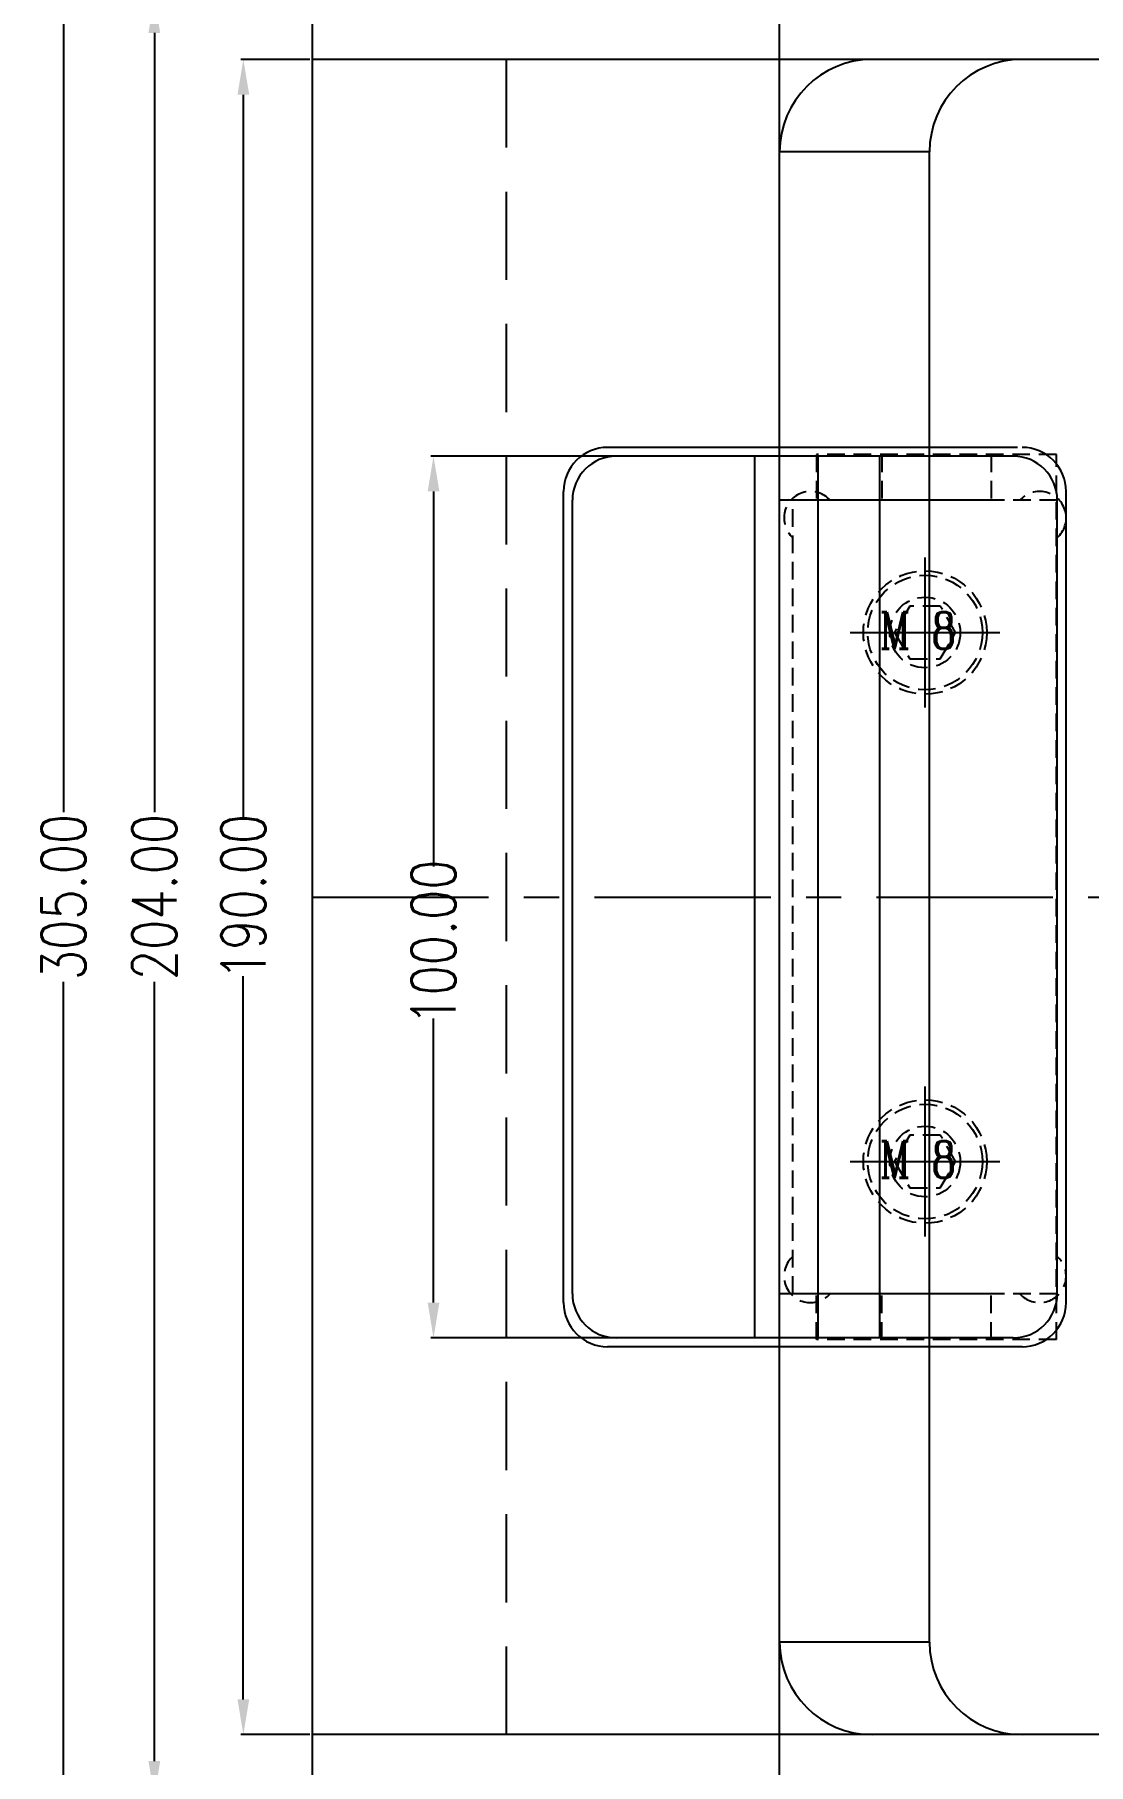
# Model space of a CAD drawing. Header units: millimetres. Extents: x 21466 to 22834, y -21631 to -20664.
# Drawn here: x 22383.5 to 22503.1, y -21028.9 to -20832.7 of the extents above; entities that cross this region are included whole.
import ezdxf

# ---------------------------------------------------------------- set-up
doc = ezdxf.new("R2010")
doc.units = ezdxf.units.MM
doc.header["$LTSCALE"] = 8
for name, pattern in [('CENTER', [2, 1.25, -0.25, 0.25, -0.25]), ('CENTER2', [1.125, 0.75, -0.125, 0.125, -0.125]), ('HIDDEN', [0.375, 0.25, -0.125])]:
    doc.linetypes.add(name, pattern=pattern)
doc.layers.get('DEFPOINTS').update_dxf_attribs({"color": 6})
for name, color, linetype in [('CL', 1, 'Continuous'), ('SCREW', 52, 'HIDDEN'), ('SILDE', 6, 'Continuous'), ('SLIDE', 6, 'Continuous')]:
    doc.layers.add(name, color=color, linetype=linetype)
doc.layers.add('dim', color=3, linetype='Continuous', lineweight=15)
doc.styles.add('ROMANC', font='RomanC.ttf', dxfattribs={"width": 0.8, "height": 7})
doc.styles.get("Standard").update_dxf_attribs({"font": 'txt.shx', "width": 0.8, "bigfont": 'chineset.shx'})
doc.dimstyles.new('ISO-25', dxfattribs={"dimtxt": 5, "dimasz": 4, "dimexe": 0.3, "dimexo": 0.3, "dimtad": 0, "dimzin": 1, "dimdsep": 46, "dimtxsty": 'Standard', "dimcen": 0, "dimclrd": 3, "dimclre": 3, "dimclrt": 3, "dimazin": 0, "dimtfac": 1, "dimtofl": 0, "dimtmove": 0, "dimatfit": 0, "dimfxl": 0, "dimarcsym": 0})

# ---------------------------------------------------------------- blocks, each defined once
blk = doc.blocks.new('*D25829')
at = {"layer": 'DEFPOINTS', "color": 0}
for p in [(22428.79, -20880.53), (22451.31, -20880.53), (22451.31, -20980.53)]:
    blk.add_point(p, dxfattribs=at)
at = {"layer": 'dim', "color": 3, "lineweight": -2}
for p, q in [((22451.01, -20880.53), (22428.49, -20880.53)), ((22428.79, -20884.53), (22428.79, -20927.07)), ((22428.79, -20976.53), (22428.79, -20944.32)), ((22451.01, -20980.53), (22428.49, -20980.53))]:
    blk.add_line(p, q, dxfattribs=at)
at = {"layer": 'dim', "color": 3}
for points in [[(22429.46, -20884.53), (22428.13, -20884.53), (22428.79, -20880.53)], [(22428.13, -20976.53), (22429.46, -20976.53), (22428.79, -20980.53)]]:
    blk.add_solid(points, dxfattribs=at)
at = {"layer": 'dim', "color": 3, "insert": (22428.79, -20935.7), "char_height": 5, "attachment_point": 5, "rotation": 90}
blk.add_mtext('100.00', dxfattribs=at)
blk = doc.blocks.new('*D25830')
at = {"layer": 'DEFPOINTS', "color": 0}
for p in [(22407.22, -20835.53), (22415.05, -20835.53), (22415.05, -21025.53)]:
    blk.add_point(p, dxfattribs=at)
at = {"layer": 'dim', "color": 3, "lineweight": -2}
for p, q in [((22414.75, -20835.53), (22406.92, -20835.53)), ((22407.22, -20839.53), (22407.22, -20921.57)), ((22407.22, -21021.53), (22407.22, -20939.49)), ((22414.75, -21025.53), (22406.92, -21025.53))]:
    blk.add_line(p, q, dxfattribs=at)
at = {"layer": 'dim', "color": 3}
for points in [[(22407.89, -20839.53), (22406.56, -20839.53), (22407.22, -20835.53)], [(22406.56, -21021.53), (22407.89, -21021.53), (22407.22, -21025.53)]]:
    blk.add_solid(points, dxfattribs=at)
at = {"layer": 'dim', "color": 3, "insert": (22407.22, -20930.53), "char_height": 5, "attachment_point": 5, "rotation": 90}
blk.add_mtext('190.00', dxfattribs=at)
blk = doc.blocks.new('*D25831')
at = {"layer": 'DEFPOINTS', "color": 0}
for p in [(22415.05, -20828.53), (22397.13, -21032.53), (22415.05, -21032.53)]:
    blk.add_point(p, dxfattribs=at)
at = {"layer": 'dim', "color": 3, "lineweight": -2}
for p, q in [((22414.75, -20828.53), (22396.83, -20828.53)), ((22397.13, -20832.53), (22397.13, -20920.91)), ((22397.13, -21028.53), (22397.13, -20940.16)), ((22414.75, -21032.53), (22396.83, -21032.53))]:
    blk.add_line(p, q, dxfattribs=at)
at = {"layer": 'dim', "color": 3}
for points in [[(22397.79, -20832.53), (22396.46, -20832.53), (22397.13, -20828.53)], [(22396.46, -21028.53), (22397.79, -21028.53), (22397.13, -21032.53)]]:
    blk.add_solid(points, dxfattribs=at)
at = {"layer": 'dim', "color": 3, "insert": (22397.13, -20930.53), "char_height": 5, "attachment_point": 5, "rotation": 90}
blk.add_mtext('204.00', dxfattribs=at)
blk = doc.blocks.new('*D25832')
at = {"layer": 'DEFPOINTS', "color": 0}
for p in [(22415.05, -21025.53), (22407.22, -21050.53), (22415.05, -21050.53)]:
    blk.add_point(p, dxfattribs=at)
at = {"layer": 'dim', "color": 3, "lineweight": -2}
for p, q in [((22407.22, -21021.53), (22407.22, -21017.53)), ((22414.75, -21025.53), (22406.92, -21025.53)), ((22414.75, -21050.53), (22406.92, -21050.53)), ((22407.22, -21054.53), (22407.22, -21058.53))]:
    blk.add_line(p, q, dxfattribs=at)
at = {"layer": 'dim', "color": 3}
for points in [[(22406.56, -21021.53), (22407.89, -21021.53), (22407.22, -21025.53)], [(22407.89, -21054.53), (22406.56, -21054.53), (22407.22, -21050.53)]]:
    blk.add_solid(points, dxfattribs=at)
at = {"layer": 'dim', "color": 3, "insert": (22407.22, -21066.49), "char_height": 5, "attachment_point": 5, "rotation": 90}
blk.add_mtext('25.00', dxfattribs=at)
blk = doc.blocks.new('cb_8')
at = {"linetype": 'HIDDEN'}
blk.add_circle((0, 0), 7, dxfattribs=at)
at = {"layer": 'SCREW', "linetype": 'CENTER2', "ltscale": 5}
for p, q in [((0, -8.5), (0, 8.5)), ((-8.5, 0), (8.5, 0))]:
    blk.add_line(p, q, dxfattribs=at)
at = {"layer": 'SCREW'}
blk.add_lwpolyline([(-1.73, 3), (-3.46, 0), (-1.73, -3), (1.73, -3), (3.46, 0), (1.73, 3)], close=True, dxfattribs=at)
for radius in [6.5, 4]:
    blk.add_circle((0, 0), radius, dxfattribs=at)
at = {"layer": 'dim', "style": 'ROMANC', "width": 0.8}
blk.add_text('M 8', height=4.186, dxfattribs=at).set_placement((-5.2, -1.86))
blk = doc.blocks.new('*D27062')
at = {"layer": 'DEFPOINTS', "color": 0}
for p in [(22495.05, -20778.03), (22386.83, -21083.03), (22495.05, -21083.03)]:
    blk.add_point(p, dxfattribs=at)
at = {"layer": 'dim', "color": 3, "lineweight": -2}
for p, q in [((22494.75, -20778.03), (22386.53, -20778.03)), ((22386.83, -20782.03), (22386.83, -20920.91)), ((22386.83, -21079.03), (22386.83, -20940.16)), ((22494.75, -21083.03), (22386.53, -21083.03))]:
    blk.add_line(p, q, dxfattribs=at)
at = {"layer": 'dim', "color": 3}
for points in [[(22387.49, -20782.03), (22386.16, -20782.03), (22386.83, -20778.03)], [(22386.16, -21079.03), (22387.49, -21079.03), (22386.83, -21083.03)]]:
    blk.add_solid(points, dxfattribs=at)
at = {"layer": 'dim', "color": 3, "insert": (22386.83, -20930.53), "char_height": 5, "attachment_point": 5, "rotation": 90}
blk.add_mtext('305.00', dxfattribs=at)

msp = doc.modelspace()

# ---------------------------------------------------------------- linework, layer by layer
for p, q in [((22415.045, -20732.532), (22415.045, -21128.532)), ((22495.045, -20879.532), (22448.545, -20879.532)), ((22443.545, -20976.532), (22443.545, -20884.532)), ((22500.545, -20976.532), (22500.545, -20884.532)), ((22495.545, -20981.532), (22448.545, -20981.532))]:
    msp.add_line(p, q)
at = {"color": 8, "linetype": 'HIDDEN', "ltscale": 5}
msp.add_line((22437.045, -20820.532), (22437.045, -21040.532), dxfattribs=at)
for centre, start, end in [((22448.545, -20884.532), 90, 180), ((22495.545, -20884.532), 0, 90), ((22448.545, -20976.532), 180, 270), ((22495.545, -20976.532), 270, 0)]:
    msp.add_arc(centre, 5, start, end)
at = {"layer": 'CL', "color": 7, "linetype": 'CENTER', "ltscale": 2}
msp.add_line((22415.045, -20930.532), (22765.045, -20930.532), dxfattribs=at)
at = {"layer": 'SILDE', "color": 181}
for p, q in [((22494.545, -20880.532), (22449.545, -20880.532)), ((22444.545, -20975.532), (22444.545, -20885.532)), ((22499.545, -20975.532), (22499.545, -20885.532)), ((22494.545, -20980.532), (22449.545, -20980.532))]:
    msp.add_line(p, q, dxfattribs=at)
at = {"layer": 'SILDE', "color": 181, "linetype": 'ByBlock'}
for p, q in [((22465.225, -20980.532), (22465.225, -20880.532)), ((22472.435, -20980.532), (22472.435, -20880.532)), ((22479.415, -20980.532), (22479.415, -20880.532))]:
    msp.add_line(p, q, dxfattribs=at)
at = {"layer": 'SILDE', "color": 181, "linetype": 'HIDDEN'}
for p, q in [((22469.545, -20975.532), (22469.545, -20885.532)), ((22499.545, -20885.532), (22469.545, -20885.532)), ((22499.545, -20975.532), (22499.545, -20885.532)), ((22499.545, -20975.532), (22469.545, -20975.532))]:
    msp.add_line(p, q, dxfattribs=at)
at = {"layer": 'SILDE', "color": 181}
for centre, start, end in [((22449.545, -20885.532), 90, 180), ((22494.545, -20885.532), 0, 90), ((22449.545, -20975.532), 180, 270), ((22494.545, -20975.532), 270, 0)]:
    msp.add_arc(centre, 5, start, end, dxfattribs=at)
at = {"layer": 'SILDE', "color": 181, "linetype": 'HIDDEN'}
for centre, start, end in [((22471.545, -20887.532), 41.81031, 228.18969), ((22497.545, -20887.532), 311.81031, 138.18969), ((22471.545, -20973.532), 131.81031, 318.18969), ((22497.545, -20973.532), 221.81031, 48.18969)]:
    msp.add_arc(centre, 3, start, end, dxfattribs=at)
at = {"layer": 'SLIDE', "linetype": 'ByBlock'}
for p, q in [((22468.045, -21032.532), (22468.045, -20828.532)), ((22530.045, -20835.532), (22415.045, -20835.532)), ((22485.045, -20846.032), (22468.045, -20846.032)), ((22485.045, -21015.032), (22485.045, -20846.032)), ((22485.045, -21015.032), (22468.045, -21015.032)), ((22530.045, -21025.532), (22415.045, -21025.532))]:
    msp.add_line(p, q, dxfattribs=at)
at = {"layer": 'SLIDE', "linetype": 'HIDDEN'}
for p, q in [((22499.445, -20880.332), (22472.225, -20880.332)), ((22472.225, -20880.332), (22472.225, -20885.532)), ((22479.625, -20880.332), (22479.625, -20885.532)), ((22492.045, -20880.332), (22492.045, -20885.532)), ((22499.445, -20980.732), (22499.445, -20880.332)), ((22472.225, -20980.732), (22472.225, -20975.532)), ((22479.625, -20980.732), (22479.625, -20975.532)), ((22492.045, -20980.732), (22492.045, -20975.532)), ((22499.445, -20980.732), (22472.225, -20980.732))]:
    msp.add_line(p, q, dxfattribs=at)
at = {"layer": 'SLIDE', "linetype": 'ByBlock', "ltscale": 0.3}
for p, q in [((22492.045, -20885.532), (22468.045, -20885.532)), ((22492.045, -20975.532), (22468.045, -20975.532))]:
    msp.add_line(p, q, dxfattribs=at)
at = {"layer": 'SLIDE', "linetype": 'ByBlock'}
for centre, start, end in [((22478.545, -20846.032), 90, 180), ((22495.545, -20846.032), 90, 180), ((22478.545, -21015.032), 180, 270), ((22495.545, -21015.032), 180, 270)]:
    msp.add_arc(centre, 10.5, start, end, dxfattribs=at)

# ---------------------------------------------------------------- block references
at = {"layer": 'SCREW'}
for p in [(22484.545, -20900.532), (22484.545, -20960.532)]:
    msp.add_blockref('cb_8', p, dxfattribs=at)

# ---------------------------------------------------------------- dimensions: what is measured, and where the dimension line sits
at = {"layer": 'dim'}
for base, p1, p2, picture, middle in [((22386.826, -21083.032), (22495.045, -20778.032), (22495.045, -21083.032), '*D27062', (22386.826, -20930.532)), ((22397.128, -21032.532), (22415.045, -20828.532), (22415.045, -21032.532), '*D25831', (22397.128, -20930.532)), ((22407.223, -20835.532), (22415.045, -21025.532), (22415.045, -20835.532), '*D25830', (22407.223, -20930.532)), ((22407.223, -21050.532), (22415.045, -21025.532), (22415.045, -21050.532), '*D25832', (22407.223, -21066.491))]:
    dim = msp.add_linear_dim(base=base, p1=p1, p2=p2, angle=90, dimstyle='ISO-25', dxfattribs=at)
    dim.commit()
    dim.dimension.update_dxf_attribs({"geometry": picture, "text_midpoint": middle})
dim = msp.add_linear_dim(base=(22428.794, -20880.532), p1=(22451.308, -20980.532), p2=(22451.308, -20880.532), angle=90, dimstyle='ISO-25', dxfattribs=at)
dim.commit()
dim.dimension.update_dxf_attribs({"geometry": '*D25829', "text_midpoint": (22428.794, -20935.697), "dimtype": 160})

doc.saveas('drawing.dxf')
